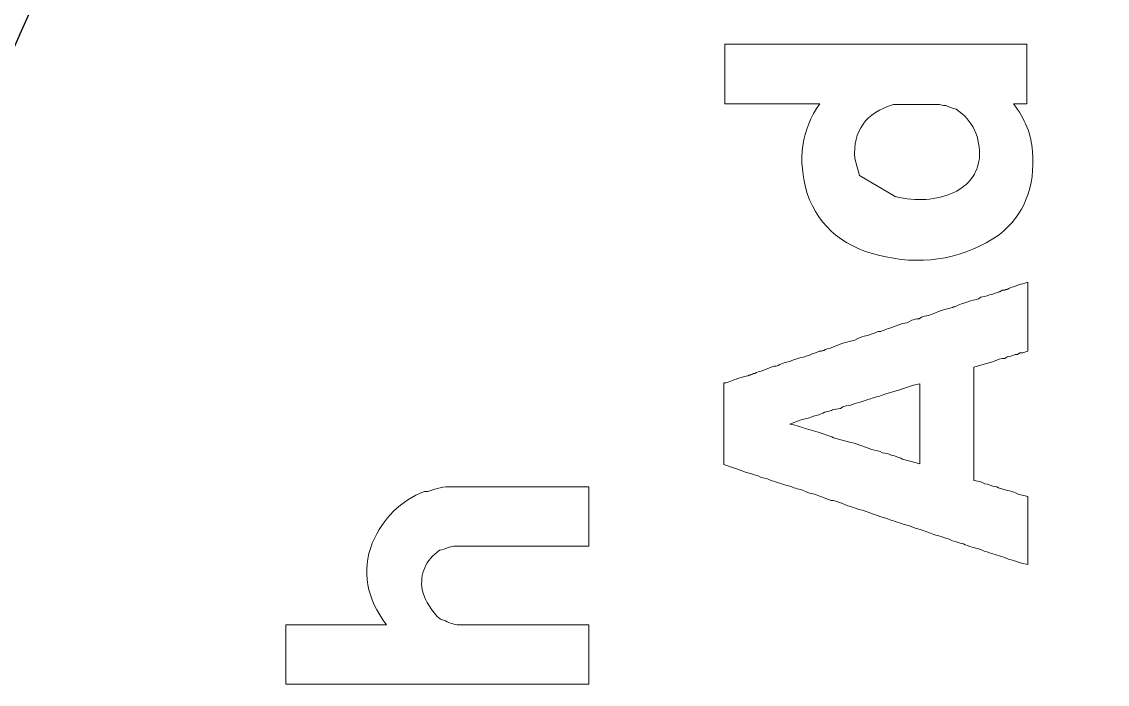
# Model space of a CAD drawing. Header units: millimetres. Extents: x 20 to 320, y 25 to 75.
# Drawn here: x 267.15 to 274.29, y 55.83 to 60.19 of the extents above; entities that cross this region are included whole.
import ezdxf

# ---------------------------------------------------------------- set-up
doc = ezdxf.new("R2010")
doc.units = ezdxf.units.MM
doc.layers.get('0').update_dxf_attribs({"lineweight": 25, "true_color": 0x000000})

msp = doc.modelspace()

# ---------------------------------------------------------------- linework, layer by layer
at = {"color": 3, "lineweight": 0, "true_color": 0x00ff00}
for p, q in [((271.7753, 59.9817), (271.7753, 60.0443)), ((271.7753, 60.0443), (273.765, 60.0443)), ((273.765, 60.0443), (273.765, 59.9554)), ((271.7753, 59.966), (271.7753, 59.9817)), ((271.7753, 59.877), (271.7753, 59.966)), ((273.765, 59.9554), (273.765, 59.9347)), ((273.765, 59.9347), (273.765, 59.9084)), ((273.765, 59.9084), (273.765, 59.8407)), ((271.7753, 59.8564), (271.7753, 59.877)), ((271.7753, 59.7884), (271.7753, 59.8564)), ((273.765, 59.8407), (273.765, 59.8197)), ((271.7753, 59.7624), (271.7753, 59.7884)), ((271.7753, 59.7414), (271.7753, 59.7624)), ((273.765, 59.8197), (273.765, 59.731)), ((271.7753, 59.6527), (271.7753, 59.7414)), ((273.765, 59.731), (273.765, 59.7154)), ((273.765, 59.7154), (273.765, 59.6527)), ((271.838, 59.6527), (271.7753, 59.6527)), ((271.8536, 59.6527), (271.838, 59.6527)), ((271.9423, 59.6527), (271.8536, 59.6527)), ((271.9633, 59.6527), (271.9423, 59.6527)), ((272.0313, 59.6527), (271.9633, 59.6527)), ((272.0573, 59.6527), (272.0313, 59.6527)), ((272.1149, 59.6527), (272.0573, 59.6527)), ((272.1776, 59.6527), (272.1149, 59.6527)), ((272.1932, 59.6527), (272.1776, 59.6527)), ((272.2819, 59.6527), (272.1932, 59.6527)), ((272.3029, 59.6527), (272.2819, 59.6527)), ((272.3706, 59.6527), (272.3029, 59.6527)), ((272.4019, 59.6527), (272.3706, 59.6527)), ((272.9501, 59.6474), (272.8875, 59.6474)), ((272.9658, 59.6474), (272.9501, 59.6474)), ((273.0548, 59.6474), (272.9658, 59.6474)), ((273.0754, 59.6474), (273.0548, 59.6474)), ((273.1434, 59.6474), (273.0754, 59.6474)), ((273.1694, 59.6474), (273.1434, 59.6474)), ((273.1904, 59.6474), (273.1694, 59.6474)), ((273.2164, 59.6421), (273.1904, 59.6474)), ((273.2321, 59.6421), (273.2164, 59.6421)), ((273.765, 59.6527), (273.676, 59.6527)), ((272.6318, 59.2924), (272.6618, 59.1814)), ((272.6618, 59.1814), (272.8981, 59.0415)), ((273.7387, 58.4676), (273.77, 58.4779)), ((273.77, 58.4779), (273.77, 58.4466)), ((273.5037, 58.3893), (273.5194, 58.3946)), ((273.5194, 58.3946), (273.5404, 58.3996)), ((273.5873, 58.4153), (273.603, 58.4259)), ((273.603, 58.4259), (273.6187, 58.4259)), ((273.77, 58.4466), (273.77, 58.4259)), ((273.77, 58.4259), (273.77, 58.3319)), ((273.4464, 58.3683), (273.462, 58.3789)), ((273.462, 58.3789), (273.483, 58.3839)), ((273.483, 58.3839), (273.5037, 58.3893)), ((273.77, 58.3319), (273.77, 58.2743)), ((273.0548, 58.2379), (273.0704, 58.2483)), ((273.0704, 58.2483), (273.0911, 58.2536)), ((273.0911, 58.2536), (273.1174, 58.2586)), ((273.77, 58.2743), (273.77, 58.2536)), ((273.77, 58.2536), (273.77, 58.2326)), ((272.8615, 58.1753), (272.9451, 58.2066)), ((272.9451, 58.2066), (272.9764, 58.2116)), ((272.9764, 58.2116), (273.0078, 58.2273)), ((273.0078, 58.2273), (273.0391, 58.2379)), ((273.0391, 58.2379), (273.0548, 58.2379)), ((273.77, 58.2326), (273.77, 58.2116)), ((273.77, 58.2116), (273.77, 58.1909)), ((273.77, 58.1909), (273.77, 58.102)), ((272.6318, 58.097), (272.6525, 58.1073)), ((272.6525, 58.1073), (272.6788, 58.1176)), ((272.6788, 58.1176), (272.6945, 58.123)), ((272.6945, 58.123), (272.7152, 58.1283)), ((272.7152, 58.1283), (272.7465, 58.1386)), ((272.7885, 58.1543), (272.8041, 58.1543)), ((272.4699, 58.0446), (272.5535, 58.076)), ((272.5535, 58.076), (272.5742, 58.0813)), ((272.5742, 58.0813), (272.5848, 58.0863)), ((272.5848, 58.0863), (272.6318, 58.097)), ((273.77, 58.102), (273.77, 58.0863)), ((273.77, 58.0863), (273.77, 58.0237)), ((272.3342, 57.9977), (272.3549, 58.008)), ((272.3969, 58.0237), (272.4125, 58.0237)), ((273.582, 57.9716), (273.5457, 57.956)), ((273.603, 57.9767), (273.582, 57.9716)), ((273.6187, 57.9767), (273.603, 57.9767)), ((273.6343, 57.9873), (273.6187, 57.9767)), ((273.7023, 58.003), (273.6867, 58.003)), ((273.718, 58.0133), (273.7023, 58.003)), ((273.7387, 58.0133), (273.718, 58.0133)), ((273.77, 58.0237), (273.7387, 58.0133)), ((272.0156, 57.8933), (272.0993, 57.9247)), ((272.0993, 57.9247), (272.1149, 57.9247)), ((273.5457, 57.956), (273.415, 57.9193)), ((273.415, 57.9193), (273.415, 57.8253)), ((271.8693, 57.8463), (271.906, 57.8567)), ((271.906, 57.8567), (271.9266, 57.862)), ((273.415, 57.8253), (273.415, 57.721)), ((271.77, 57.7104), (271.77, 57.815)), ((271.77, 57.815), (271.7857, 57.815)), ((272.9188, 57.768), (272.8301, 57.7417)), ((273.0181, 57.7993), (272.9188, 57.768)), ((273.0598, 57.8097), (273.0181, 57.7993)), ((273.0598, 57.7054), (273.0598, 57.8097)), ((271.77, 57.6947), (271.77, 57.7104)), ((271.77, 57.674), (271.77, 57.6947)), ((272.6318, 57.679), (272.6055, 57.6687)), ((272.6525, 57.6844), (272.6318, 57.679)), ((272.6735, 57.6897), (272.6525, 57.6844)), ((272.7465, 57.7157), (272.7362, 57.7104)), ((273.0598, 57.6897), (273.0598, 57.7054)), ((273.0598, 57.6687), (273.0598, 57.6897)), ((273.415, 57.721), (273.415, 57.6844)), ((273.415, 57.6844), (273.415, 57.653)), ((271.77, 57.6584), (271.77, 57.674)), ((271.77, 57.632), (271.77, 57.6584)), ((271.77, 57.6164), (271.77, 57.632)), ((271.77, 57.5434), (271.77, 57.6164)), ((272.4542, 57.627), (272.4332, 57.6217)), ((272.5065, 57.6427), (272.4855, 57.6374)), ((272.5378, 57.6477), (272.5065, 57.6427)), ((272.5535, 57.6584), (272.5378, 57.6477)), ((272.5742, 57.6634), (272.5535, 57.6584)), ((272.6055, 57.6687), (272.5742, 57.6634)), ((273.0598, 57.653), (273.0598, 57.6687)), ((273.0598, 57.627), (273.0598, 57.653)), ((273.0598, 57.5694), (273.0598, 57.627)), ((273.415, 57.653), (273.415, 57.627)), ((273.415, 57.627), (273.415, 57.5957)), ((271.77, 57.3814), (271.77, 57.5434)), ((272.2716, 57.5694), (272.2036, 57.5434)), ((272.2036, 57.5434), (272.2296, 57.5381)), ((272.2296, 57.5381), (272.2872, 57.5224)), ((272.2872, 57.5747), (272.2716, 57.5694)), ((272.3342, 57.5851), (272.2872, 57.5747)), ((272.3446, 57.5904), (272.3342, 57.5851)), ((272.3602, 57.5957), (272.3446, 57.5904)), ((273.0598, 57.5487), (273.0598, 57.5694)), ((273.0598, 57.4861), (273.0598, 57.5487)), ((273.415, 57.5957), (273.415, 57.5747)), ((273.415, 57.5747), (273.415, 57.4807)), ((272.2872, 57.5224), (272.2976, 57.5174)), ((272.2976, 57.5174), (272.3915, 57.4911)), ((272.3915, 57.4911), (272.4802, 57.4597)), ((273.0598, 57.4704), (273.0598, 57.4861)), ((273.0598, 57.3814), (273.0598, 57.4704)), ((273.415, 57.4807), (273.415, 57.4234)), ((272.4802, 57.4597), (272.4909, 57.4547)), ((272.4909, 57.4547), (272.6055, 57.4234)), ((272.6055, 57.4234), (272.6265, 57.4181)), ((272.6265, 57.4181), (272.7152, 57.3867)), ((273.415, 57.4234), (273.415, 57.4024)), ((273.415, 57.4024), (273.415, 57.3814)), ((271.77, 57.3138), (271.77, 57.3814)), ((272.7152, 57.3867), (272.7415, 57.3764)), ((272.8718, 57.3398), (272.8928, 57.3344)), ((273.0598, 57.3607), (273.0598, 57.3814)), ((273.0598, 57.3398), (273.0598, 57.3607)), ((273.0598, 57.3188), (273.0598, 57.3398)), ((273.415, 57.3814), (273.415, 57.3607)), ((273.415, 57.3607), (273.415, 57.3398)), ((273.415, 57.3398), (273.415, 57.2511)), ((271.77, 57.2771), (271.77, 57.3138)), ((271.8903, 57.2354), (271.77, 57.2771)), ((272.9451, 57.3138), (273.0598, 57.2824)), ((273.0598, 57.2981), (273.0598, 57.3188)), ((273.0598, 57.2824), (273.0598, 57.2981)), ((273.415, 57.2511), (273.415, 57.2354)), ((271.906, 57.2301), (271.8903, 57.2354)), ((271.958, 57.2144), (271.906, 57.2301)), ((272.0363, 57.1881), (272.0156, 57.1935)), ((272.0573, 57.1831), (272.0363, 57.1881)), ((273.415, 57.2354), (273.415, 57.1725)), ((269.977, 57.1317), (270.8801, 57.1317)), ((270.8801, 57.1317), (270.8801, 57.0427)), ((272.1619, 57.1465), (272.1513, 57.1518)), ((272.1776, 57.1411), (272.1619, 57.1465)), ((272.2036, 57.1361), (272.1776, 57.1411)), ((272.3079, 57.0995), (272.2872, 57.1098)), ((273.415, 57.1725), (273.441, 57.1674)), ((273.441, 57.1674), (273.4674, 57.1621)), ((273.4674, 57.1621), (273.488, 57.1518)), ((273.5404, 57.1361), (273.5664, 57.1308)), ((273.5664, 57.1308), (273.577, 57.1255)), ((273.577, 57.1255), (273.629, 57.1098)), ((273.629, 57.1098), (273.65, 57.1048)), ((273.65, 57.1048), (273.6657, 57.0995)), ((269.7993, 57.1004), (269.8203, 57.1004)), ((270.8801, 57.0427), (270.8801, 57.0221)), ((272.3342, 57.0891), (272.3079, 57.0995)), ((272.3655, 57.0838), (272.3342, 57.0891)), ((272.4595, 57.0471), (272.3655, 57.0838)), ((272.4752, 57.0421), (272.4595, 57.0471)), ((272.4909, 57.0421), (272.4752, 57.0421)), ((272.5065, 57.0368), (272.4909, 57.0421)), ((272.5378, 57.0265), (272.5065, 57.0368)), ((273.7073, 57.0838), (273.77, 57.0681)), ((273.77, 57.0681), (273.77, 57.0471)), ((273.77, 57.0471), (273.77, 57.0265)), ((270.8801, 57.0221), (270.8801, 56.9957)), ((270.8801, 56.9957), (270.8801, 56.9281)), ((272.6368, 56.9898), (272.6212, 56.9951)), ((272.6525, 56.9845), (272.6368, 56.9898)), ((272.6892, 56.9742), (272.6525, 56.9845)), ((272.8041, 56.9325), (272.6892, 56.9742)), ((273.77, 57.0265), (273.77, 57.0108)), ((273.77, 57.0108), (273.77, 56.9062)), ((270.8801, 56.9281), (270.8801, 56.9071)), ((270.8801, 56.9071), (270.8801, 56.8184)), ((272.8458, 56.9218), (272.8041, 56.9325)), ((272.9501, 56.8855), (272.9398, 56.8905)), ((273.77, 56.9062), (273.77, 56.8905)), ((273.77, 56.8905), (273.77, 56.7965)), ((272.9921, 56.8748), (272.9501, 56.8855)), ((273.0284, 56.8592), (272.9921, 56.8748)), ((273.0704, 56.8488), (273.0284, 56.8592)), ((270.8801, 56.8184), (270.8801, 56.8028)), ((270.8801, 56.8028), (270.8801, 56.7401)), ((273.2164, 56.7965), (273.2061, 56.8018)), ((273.2531, 56.7862), (273.2164, 56.7965)), ((273.3574, 56.7495), (273.3471, 56.7549)), ((273.3731, 56.7445), (273.3574, 56.7495)), ((273.77, 56.7965), (273.77, 56.7809)), ((273.77, 56.7809), (273.77, 56.6192)), ((269.9926, 56.7401), (269.9613, 56.7348)), ((270.029, 56.7401), (269.9926, 56.7401)), ((270.0446, 56.7401), (270.029, 56.7401)), ((270.0603, 56.7401), (270.0446, 56.7401)), ((270.076, 56.7401), (270.0603, 56.7401)), ((270.1126, 56.7401), (270.076, 56.7401)), ((270.1283, 56.7401), (270.1126, 56.7401)), ((270.1493, 56.7401), (270.1283, 56.7401)), ((270.2066, 56.7401), (270.1493, 56.7401)), ((270.2639, 56.7401), (270.2066, 56.7401)), ((270.2902, 56.7401), (270.2639, 56.7401)), ((270.3059, 56.7401), (270.2902, 56.7401)), ((270.3266, 56.7401), (270.3059, 56.7401)), ((270.3422, 56.7401), (270.3266, 56.7401)), ((270.3736, 56.7401), (270.3422, 56.7401)), ((270.4782, 56.7401), (270.3736, 56.7401)), ((270.4939, 56.7401), (270.4782, 56.7401)), ((270.5252, 56.7401), (270.4939, 56.7401)), ((270.5512, 56.7401), (270.5252, 56.7401)), ((270.6192, 56.7401), (270.5512, 56.7401)), ((270.6348, 56.7401), (270.6192, 56.7401)), ((270.6505, 56.7401), (270.6348, 56.7401)), ((270.8125, 56.7401), (270.6505, 56.7401)), ((270.8281, 56.7401), (270.8125, 56.7401)), ((270.8438, 56.7401), (270.8281, 56.7401)), ((270.8801, 56.7401), (270.8438, 56.7401)), ((273.389, 56.7392), (273.3731, 56.7445)), ((273.4047, 56.7339), (273.389, 56.7392)), ((273.462, 56.7182), (273.4047, 56.7339)), ((273.483, 56.7079), (273.462, 56.7182)), ((273.5037, 56.7025), (273.483, 56.7079)), ((273.5194, 56.6975), (273.5037, 56.7025)), ((273.535, 56.6922), (273.5194, 56.6975)), ((273.6187, 56.6662), (273.535, 56.6922)), ((273.629, 56.6609), (273.6187, 56.6662)), ((273.6447, 56.6555), (273.629, 56.6609)), ((273.6603, 56.6505), (273.6447, 56.6555)), ((273.676, 56.6452), (273.6603, 56.6505)), ((273.7283, 56.6295), (273.676, 56.6452)), ((273.77, 56.6192), (273.7283, 56.6295)), ((269.9036, 56.2595), (269.9246, 56.2542)), ((268.8855, 56.1602), (268.8855, 56.2229)), ((268.8855, 56.2229), (269.5487, 56.2229)), ((270.0133, 56.2229), (270.8801, 56.2229)), ((270.8801, 56.2229), (270.8801, 56.1342)), ((268.8855, 56.1446), (268.8855, 56.1602)), ((268.8855, 56.0559), (268.8855, 56.1446)), ((270.8801, 56.1342), (270.8801, 56.1132)), ((270.8801, 56.1132), (270.8801, 56.0872)), ((268.8855, 56.0349), (268.8855, 56.0559)), ((268.8855, 55.9672), (268.8855, 56.0349)), ((270.8801, 56.0872), (270.8801, 56.0192)), ((268.8855, 55.9409), (268.8855, 55.9672)), ((270.8801, 56.0192), (270.8801, 55.9986)), ((270.8801, 55.9986), (270.8801, 55.9096)), ((268.8855, 55.9202), (268.8855, 55.9409)), ((268.8855, 55.8313), (268.8855, 55.9202)), ((270.8801, 55.9096), (270.8801, 55.8939)), ((270.8801, 55.8939), (270.8801, 55.8313)), ((268.9481, 55.8313), (268.8855, 55.8313)), ((268.9638, 55.8313), (268.9481, 55.8313)), ((269.0525, 55.8313), (268.9638, 55.8313)), ((269.0734, 55.8313), (269.0525, 55.8313)), ((269.0944, 55.8313), (269.0734, 55.8313)), ((269.1151, 55.8313), (269.0944, 55.8313)), ((269.1361, 55.8313), (269.1151, 55.8313)), ((269.1937, 55.8313), (269.1361, 55.8313)), ((269.2877, 55.8313), (269.1937, 55.8313)), ((269.3084, 55.8313), (269.2877, 55.8313)), ((269.3397, 55.8313), (269.3084, 55.8313)), ((269.3661, 55.8313), (269.3397, 55.8313)), ((269.3974, 55.8313), (269.3661, 55.8313)), ((269.4337, 55.8313), (269.3974, 55.8313)), ((269.465, 55.8313), (269.4337, 55.8313)), ((269.5017, 55.8313), (269.465, 55.8313)), ((269.6637, 55.8313), (269.5017, 55.8313)), ((269.6793, 55.8313), (269.6637, 55.8313)), ((269.695, 55.8313), (269.6793, 55.8313)), ((269.7367, 55.8313), (269.695, 55.8313)), ((269.7783, 55.8313), (269.7367, 55.8313)), ((269.8203, 55.8313), (269.7783, 55.8313)), ((269.8567, 55.8313), (269.8203, 55.8313)), ((269.9193, 55.8313), (269.8567, 55.8313)), ((269.935, 55.8313), (269.9193, 55.8313)), ((270.0239, 55.8313), (269.935, 55.8313)), ((270.0446, 55.8313), (270.0239, 55.8313)), ((270.1126, 55.8313), (270.0446, 55.8313)), ((270.1386, 55.8313), (270.1126, 55.8313)), ((270.1596, 55.8313), (270.1386, 55.8313)), ((270.2223, 55.8313), (270.1596, 55.8313)), ((270.2379, 55.8313), (270.2223, 55.8313)), ((270.3266, 55.8313), (270.2379, 55.8313)), ((270.3476, 55.8313), (270.3266, 55.8313)), ((270.4156, 55.8313), (270.3476, 55.8313)), ((270.4416, 55.8313), (270.4156, 55.8313)), ((270.4625, 55.8313), (270.4416, 55.8313)), ((270.4885, 55.8313), (270.4625, 55.8313)), ((270.5095, 55.8313), (270.4885, 55.8313)), ((270.6139, 55.8313), (270.5095, 55.8313)), ((270.6295, 55.8313), (270.6139, 55.8313)), ((270.6715, 55.8313), (270.6295, 55.8313)), ((270.7132, 55.8313), (270.6715, 55.8313)), ((270.8072, 55.8313), (270.7132, 55.8313)), ((270.8281, 55.8313), (270.8072, 55.8313)), ((270.8438, 55.8313), (270.8281, 55.8313)), ((270.8645, 55.8313), (270.8438, 55.8313)), ((270.8801, 55.8313), (270.8645, 55.8313))]:
    msp.add_line(p, q, dxfattribs=at)
at = {"color": 1, "true_color": 0xff0000}
msp.add_arc((290, 50), 25, 14.83511, 165.16489, dxfattribs=at)
at = {"color": 3, "lineweight": 0, "true_color": 0x00ff00}
for points in [[(272.3185, 59.0625), (272.2523, 59.2862), (272.2801, 59.4829), (272.4019, 59.6527)], [(272.8875, 59.6474), (272.7039, 59.5935), (272.6187, 59.4752), (272.6318, 59.2924)], [(273.3001, 59.6161), (273.2731, 59.6248), (273.2505, 59.6335), (273.2321, 59.6421)], [(273.4517, 59.2924), (273.4603, 59.4334), (273.4097, 59.5413), (273.3001, 59.6161)], [(273.676, 59.6527), (273.7527, 59.5535), (273.7944, 59.4491), (273.8013, 59.3394)], [(273.8013, 59.3394), (273.8205, 59.1043), (273.7474, 58.9214), (273.582, 58.7909)], [(273.2844, 59.0678), (273.3836, 59.1173), (273.4394, 59.1922), (273.4517, 59.2924)], [(272.8355, 58.6449), (272.57, 58.6963), (272.3977, 58.8355), (272.3185, 59.0625)], [(272.8981, 59.0415), (273.0391, 59.0085), (273.1679, 59.0173), (273.2844, 59.0678)], [(273.582, 58.7909), (273.3567, 58.637), (273.1078, 58.5883), (272.8355, 58.6449)], [(273.676, 58.4466), (273.7021, 58.4581), (273.723, 58.4651), (273.7387, 58.4676)], [(273.5404, 58.3996), (273.5456, 58.4031), (273.5508, 58.4049), (273.556, 58.4049)], [(273.556, 58.4049), (273.5612, 58.4085), (273.5665, 58.4102), (273.5717, 58.4102)], [(273.5717, 58.4102), (273.5769, 58.4136), (273.5821, 58.4153), (273.5873, 58.4153)], [(273.6187, 58.4259), (273.6239, 58.4293), (273.6291, 58.4309), (273.6343, 58.4309)], [(273.6343, 58.4309), (273.6483, 58.4397), (273.6622, 58.4449), (273.676, 58.4466)], [(273.2897, 58.3163), (273.3515, 58.3432), (273.4038, 58.3605), (273.4464, 58.3683)], [(273.1174, 58.2586), (273.1792, 58.2858), (273.2315, 58.3032), (273.2741, 58.3109)], [(273.2741, 58.3109), (273.2793, 58.3145), (273.2845, 58.3163), (273.2897, 58.3163)], [(272.7465, 58.1386), (272.764, 58.1438), (272.778, 58.1491), (272.7885, 58.1543)], [(272.8041, 58.1543), (272.8094, 58.1578), (272.8146, 58.1596), (272.8198, 58.1596)], [(272.8198, 58.1596), (272.8336, 58.1682), (272.8475, 58.1734), (272.8615, 58.1753)], [(272.4282, 58.029), (272.442, 58.0378), (272.4559, 58.043), (272.4699, 58.0446)], [(272.2036, 57.956), (272.2418, 57.9725), (272.2749, 57.9829), (272.3029, 57.9873)], [(272.3029, 57.9873), (272.3133, 57.9925), (272.3238, 57.996), (272.3342, 57.9977)], [(272.3549, 58.008), (272.3724, 58.0132), (272.3864, 58.0184), (272.3969, 58.0237)], [(272.4125, 58.0237), (272.4178, 58.0272), (272.423, 58.029), (272.4282, 58.029)], [(273.6867, 58.003), (273.6674, 57.9925), (273.65, 57.9873), (273.6343, 57.9873)], [(271.9736, 57.8777), (271.9876, 57.8862), (272.0016, 57.8914), (272.0156, 57.8933)], [(272.1149, 57.9247), (272.1471, 57.9412), (272.1766, 57.9516), (272.2036, 57.956)], [(271.7857, 57.815), (271.817, 57.8296), (271.8449, 57.8401), (271.8693, 57.8463)], [(271.9266, 57.862), (271.9319, 57.8653), (271.9371, 57.867), (271.9423, 57.867)], [(271.9423, 57.867), (271.9475, 57.8706), (271.9527, 57.8723), (271.958, 57.8723)], [(271.958, 57.8723), (271.9632, 57.8759), (271.9684, 57.8777), (271.9736, 57.8777)], [(272.7362, 57.7104), (272.7109, 57.7035), (272.69, 57.6966), (272.6735, 57.6897)], [(272.8301, 57.7417), (272.7971, 57.7287), (272.7693, 57.7201), (272.7465, 57.7157)], [(272.4332, 57.6217), (272.4071, 57.6086), (272.3828, 57.5999), (272.3602, 57.5957)], [(272.4855, 57.6374), (272.4751, 57.6322), (272.4646, 57.6287), (272.4542, 57.627)], [(272.7415, 57.3764), (272.7693, 57.3729), (272.7936, 57.3659), (272.8145, 57.3554)], [(272.8145, 57.3554), (272.8345, 57.3527), (272.8536, 57.3475), (272.8718, 57.3398)], [(272.8928, 57.3344), (272.9137, 57.3275), (272.9311, 57.3206), (272.9451, 57.3138)], [(272.0156, 57.1935), (271.9956, 57.2031), (271.9763, 57.2101), (271.958, 57.2144)], [(272.1513, 57.1518), (272.1114, 57.1622), (272.08, 57.1727), (272.0573, 57.1831)], [(269.8203, 57.1004), (269.8759, 57.1221), (269.9281, 57.1325), (269.977, 57.1317)], [(272.2872, 57.1098), (272.254, 57.1169), (272.2261, 57.1257), (272.2036, 57.1361)], [(273.488, 57.1518), (273.5073, 57.1474), (273.5247, 57.1422), (273.5404, 57.1361)], [(269.4547, 56.7608), (269.5278, 56.9279), (269.6427, 57.0411), (269.7993, 57.1004)], [(273.6657, 57.0995), (273.6838, 57.0934), (273.6977, 57.0882), (273.7073, 57.0838)], [(272.6212, 56.9951), (272.5882, 57.0056), (272.5604, 57.016), (272.5378, 57.0265)], [(272.9398, 56.8905), (272.8997, 56.901), (272.8684, 56.9114), (272.8458, 56.9218)], [(273.1121, 56.8332), (273.0948, 56.8376), (273.0809, 56.8428), (273.0704, 56.8488)], [(273.2061, 56.8018), (273.166, 56.8123), (273.1347, 56.8227), (273.1121, 56.8332)], [(269.5487, 56.2229), (269.4165, 56.3954), (269.3852, 56.5747), (269.4547, 56.7608)], [(273.3471, 56.7549), (273.307, 56.7653), (273.2756, 56.7757), (273.2531, 56.7862)], [(269.8986, 56.7138), (269.8055, 56.6467), (269.7672, 56.5598), (269.7837, 56.4528)], [(269.9613, 56.7348), (269.9377, 56.7235), (269.9168, 56.7165), (269.8986, 56.7138)], [(269.7837, 56.4528), (269.807, 56.3728), (269.847, 56.3084), (269.9036, 56.2595)], [(269.9246, 56.2542), (269.9568, 56.2377), (269.9864, 56.2273), (270.0133, 56.2229)]]:
    msp.add_open_spline(points, degree=3, dxfattribs=at)

doc.saveas('drawing.dxf')
